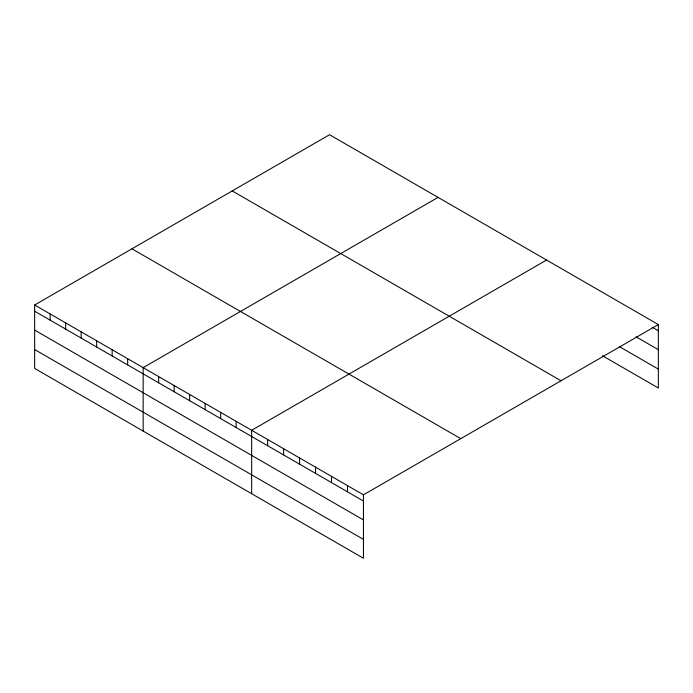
<?xml version="1.0" encoding="UTF-8"?>
<svg xmlns="http://www.w3.org/2000/svg" width="693" height="693" viewBox="0 0 693 693"><rect width="100%" height="100%" fill="white"/><g stroke="black" fill="none" stroke-linecap="round" stroke-linejoin="round"><path stroke-width="1.04" d="M34.65 304.998L363.453 494.828L363.453 558.263L34.65 368.425L34.65 304.998L329.547 134.737L658.35 324.575L658.35 388.002L602.451 355.734M438.054 197.384L143.156 367.645L143.156 431.072M546.56 260.031L251.663 430.284L251.663 493.719M363.453 494.828L658.35 324.575M652.139 327.2L658.35 330.786M636.165 336.859L658.35 349.67M619.308 346.587L658.35 369.118M232.233 190.922L561.035 380.76M131.965 248.813L460.767 438.643M34.65 311.209L363.453 501.039M34.65 330.093L363.453 519.923M34.65 349.549L363.453 539.379M347.479 485.611L347.479 491.822M331.514 476.386L331.514 482.605M315.54 467.169L315.54 473.38M299.575 457.952L299.575 464.163M283.602 448.726L283.602 454.937M267.628 439.509L267.628 445.72M236.157 421.335L236.157 427.555M220.66 412.387L220.66 418.598M205.154 403.439L205.154 409.65M189.657 394.49L189.657 400.701M174.16 385.542L174.16 391.753M158.654 376.594L158.654 382.805M127.651 358.697L127.651 364.908M112.153 349.74L112.153 355.959M96.656 340.791L96.656 347.011M81.15 331.843L81.15 338.054M65.653 322.895L65.653 329.106M50.147 313.946L50.147 320.157"/></g></svg>
